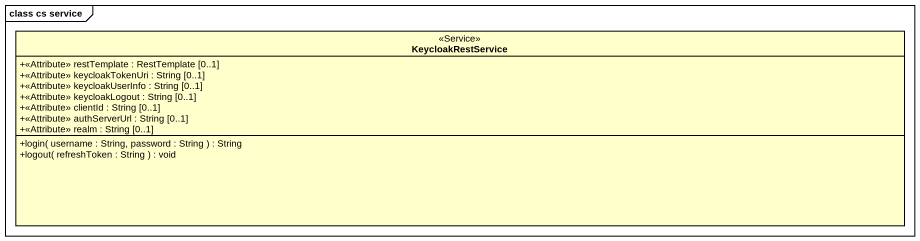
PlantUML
@startuml
mainframe class cs service
hide circle
hide empty members
skinparam classAttributeIconSize 0
class KeycloakRestService <<Service>> {
  +<<Attribute>> restTemplate : RestTemplate [0..1]
  +<<Attribute>> keycloakTokenUri : String [0..1]
  +<<Attribute>> keycloakUserInfo : String [0..1]
  +<<Attribute>> keycloakLogout : String [0..1]
  +<<Attribute>> clientId : String [0..1]
  +<<Attribute>> authServerUrl : String [0..1]
  +<<Attribute>> realm : String [0..1]
  +login( username : String, password : String ) : String
  +logout( refreshToken : String ) : void
}
@enduml
